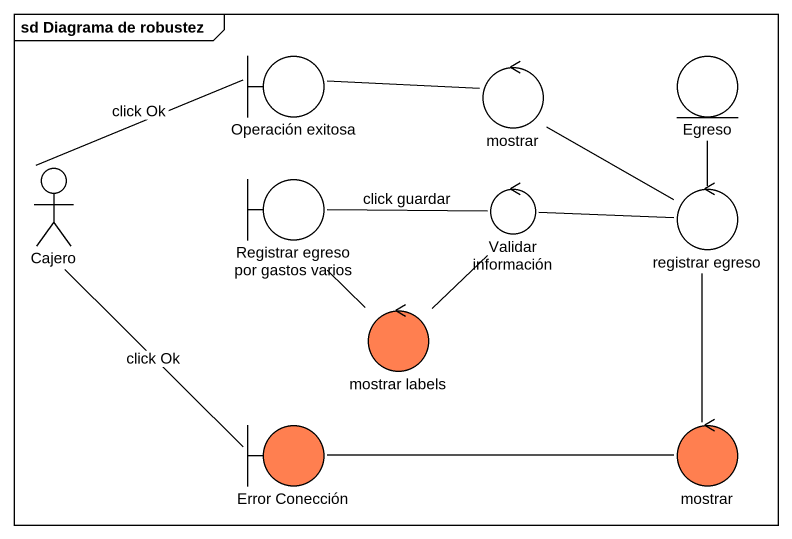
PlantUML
@startuml
mainframe sd Diagrama de robustez
boundary "Operación exitosa" as Operación_exitosa
entity Egreso
control mostrar
actor Cajero
boundary "Registrar egreso por gastos varios" as Registrar_egreso_por_gastos
control "Validar información" as Validar_información
control "registrar egreso" as registrar_egreso
control "mostrar labels" as mostrar_labels #FF7F50
boundary "Error Conección" as Error_Conección #FF7F50
control "mostrar" as mostrar_2 #FF7F50
mostrar -left- Operación_exitosa
Cajero -right- Operación_exitosa : click Ok
Cajero -- Error_Conección : click Ok
Registrar_egreso_por_gastos -right- Validar_información : click guardar
Validar_información -right- registrar_egreso
Validar_información -- mostrar_labels
registrar_egreso -up- Egreso
registrar_egreso -up- mostrar
registrar_egreso -- mostrar_2
mostrar_labels -up- Registrar_egreso_por_gastos
mostrar_2 -left- Error_Conección
@enduml
